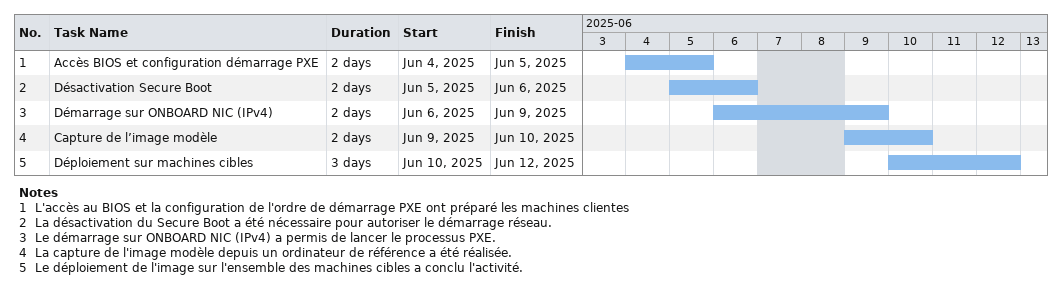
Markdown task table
| ID | Task | Duration | Start | Finish |
|---|---|---|---|---|
| 1 | Accès BIOS et configuration démarrage PXE | 2d | 2025-06-04 | 2025-06-05 |
| 2 | Désactivation Secure Boot | 2d | 2025-06-05 | 2025-06-06 |
| 3 | Démarrage sur ONBOARD NIC (IPv4) | 2d | 2025-06-06 | 2025-06-09 |
| 4 | Capture de l’image modèle | 2d | 2025-06-09 | 2025-06-10 |
| 5 | Déploiement sur machines cibles | 3d | 2025-06-10 | 2025-06-12 |

Notes
- 1: L'accès au BIOS et la configuration de l'ordre de démarrage PXE ont préparé les machines clientes
- 2: La désactivation du Secure Boot a été nécessaire pour autoriser le démarrage réseau.
- 3: Le démarrage sur ONBOARD NIC (IPv4) a permis de lancer le processus PXE.
- 4: La capture de l'image modèle depuis un ordinateur de référence a été réalisée.
- 5: Le déploiement de l'image sur l'ensemble des machines cibles a conclu l'activité.
